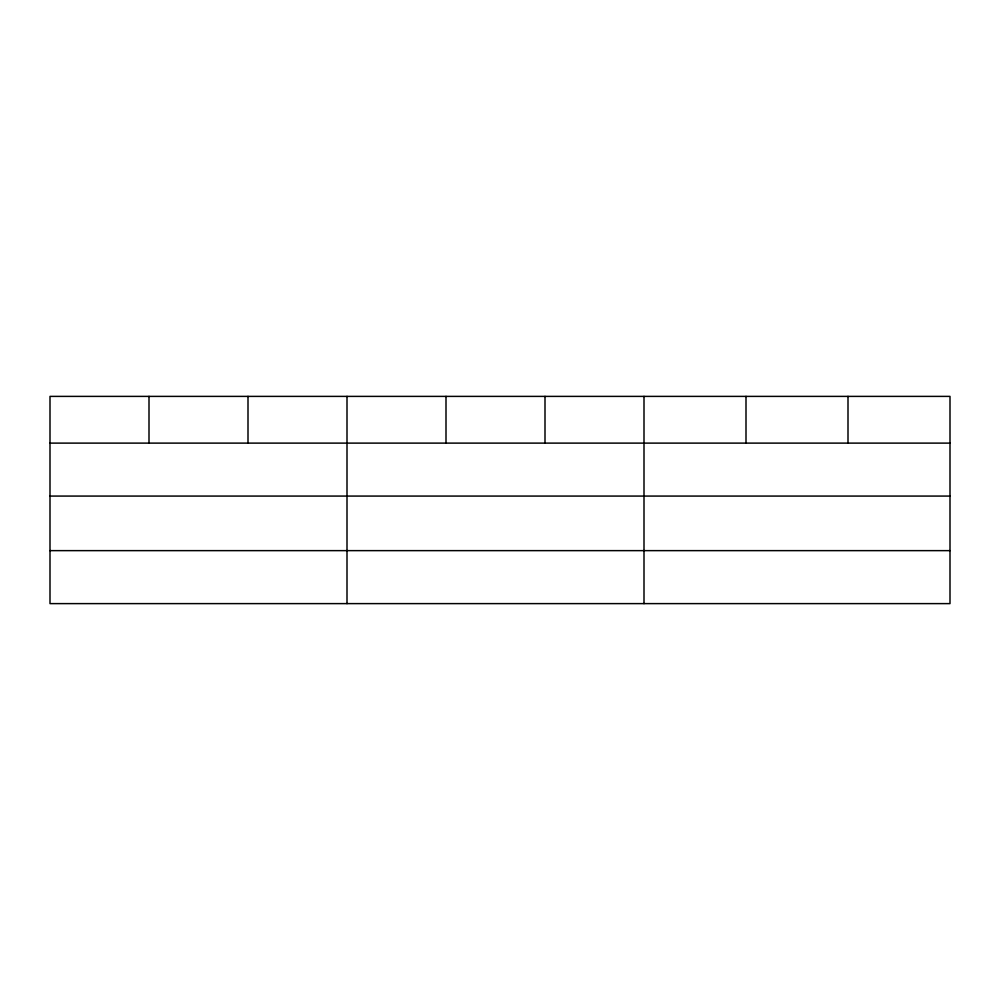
<?xml version="1.0" encoding="UTF-8"?>
<svg xmlns="http://www.w3.org/2000/svg" width="1000" height="1000" viewBox="0 0 1000 1000"><rect width="100%" height="100%" fill="white"/><g stroke="black" fill="none" stroke-linecap="round" stroke-linejoin="round"><path stroke-width="1.5" d="M950 496.075L950 396.388L50 396.388L50 603.612L950 603.612L950 496.075L50 496.075M50 443.113L950 443.113M50 550.638L950 550.638M848 396.388L848 443.113M746 396.388L746 443.113M644 396.388L644 603.612M545 396.388L545 443.113M446 396.388L446 443.113M347 396.388L347 603.612M248 396.388L248 443.113M149 396.388L149 443.113"/></g></svg>
